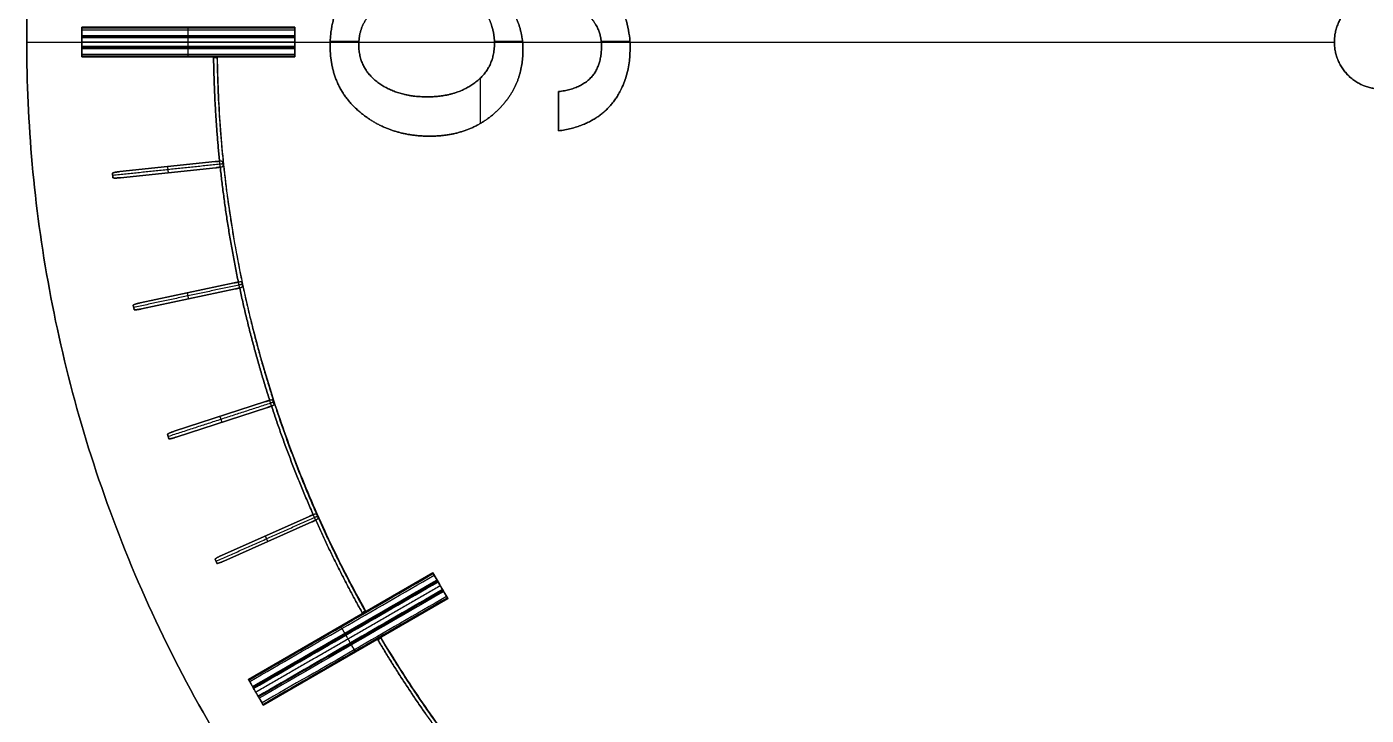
# Model space of a CAD drawing. Header units: millimetres. Extents: x -14 to 14, y 47 to 75.
# Drawn here: x -13.97 to -0.16, y 54.06 to 61.16 of the extents above; entities that cross this region are included whole.
import ezdxf

# ---------------------------------------------------------------- set-up
doc = ezdxf.new("R2010")
doc.units = ezdxf.units.MM
doc.header["$MEASUREMENT"] = 0
doc.layers.add('Default', color=7, linetype='Continuous')

msp = doc.modelspace()

# ---------------------------------------------------------------- linework, layer by layer
at = {"layer": 'Default', "color": 3}
for p, q in [((-13.4, 61.153, 0.302), (-13.4, 61.153, 0.216)), ((-12.302, 61.153, 0.302), (-12.302, 61.153, 0.216)), ((-11.204, 61.153, 0.302), (-11.204, 61.153, 0.216)), ((-11.204, 61, 0.238), (-13.4, 61, 0.238)), ((-13.4, 61, 0.238), (-13.4, 61, 0.216)), ((-11.204, 61, 0.238), (-11.204, 61, 0.216)), ((-13.4, 60.847, 0.302), (-13.4, 60.847, 0.216)), ((-12.302, 60.847, 0.302), (-12.302, 60.847, 0.216)), ((-11.204, 60.847, 0.302), (-11.204, 60.847, 0.216)), ((-9.779, 55.53, 0.302), (-9.779, 55.53, 0.216)), ((-9.703, 55.398, 0.238), (-11.605, 54.3, 0.238)), ((-9.703, 55.398, 0.238), (-9.703, 55.398, 0.216)), ((-9.626, 55.266, 0.302), (-9.626, 55.266, 0.216)), ((-10.73, 54.981, 0.302), (-10.73, 54.981, 0.216)), ((-10.577, 54.717, 0.302), (-10.577, 54.717, 0.216)), ((-11.681, 54.432, 0.302), (-11.681, 54.432, 0.216)), ((-11.605, 54.3, 0.238), (-11.605, 54.3, 0.216)), ((-11.528, 54.168, 0.302), (-11.528, 54.168, 0.216))]:
    msp.add_line(p, q, dxfattribs=at)
at = {"layer": 'Default', "color": 9}
for p, q in [((-10.839, 60.962, 0.216), (-10.839, 60.962, 0.309)), ((-10.544, 60.973, 0.216), (-10.544, 60.973, 0.309)), ((-9.145, 60.986, 0.216), (-9.145, 60.986, 0.309)), ((-8.851, 60.915, 0.216), (-8.851, 60.915, 0.309)), ((-8.041, 60.957, 0.216), (-8.041, 60.957, 0.309)), ((-7.747, 60.932, 0.216), (-7.747, 60.932, 0.309)), ((-10.343, 60.581, 0.216), (-10.343, 60.581, 0.309)), ((-9.341, 60.585, 0.216), (-9.341, 60.585, 0.309)), ((-8.483, 60.49, 0.309), (-8.483, 60.49, 0.216)), ((-9.841, 60.435, 0.216), (-9.841, 60.435, 0.309)), ((-7.932, 60.367, 0.216), (-7.932, 60.367, 0.309)), ((-10.54, 60.285, 0.216), (-10.54, 60.285, 0.309)), ((-9.123, 60.286, 0.216), (-9.123, 60.286, 0.309)), ((-8.483, 60.288, 0.216), (-8.483, 60.288, 0.309)), ((-8.483, 60.085, 0.309), (-8.483, 60.085, 0.216)), ((-9.815, 60.03, 0.216), (-9.815, 60.03, 0.309))]:
    msp.add_line(p, q, dxfattribs=at)
at = {"layer": 'Default', "color": 6}
for p, q in [((-12.024, 59.768, 0.216), (-13.009, 59.665, 0.216)), ((-12.024, 59.768, 0.226), (-13.009, 59.665, 0.226)), ((-13.009, 59.665, 0.221), (-12.024, 59.768, 0.221)), ((-13.009, 59.665, 0.216), (-13.009, 59.665, 0.226)), ((-13.002, 59.602, 0.216), (-12.017, 59.705, 0.216)), ((-13.002, 59.602, 0.226), (-12.017, 59.705, 0.226)), ((-12.017, 59.705, 0.221), (-13.002, 59.602, 0.221)), ((-12.024, 59.768, 0.216), (-12.024, 59.768, 0.226)), ((-12.017, 59.705, 0.216), (-12.017, 59.705, 0.226)), ((-11.942, 59.721, 0.216), (-11.947, 59.768, 0.216)), ((-11.942, 59.721, 0.226), (-11.947, 59.768, 0.226)), ((-13.083, 59.648, 0.216), (-13.079, 59.602, 0.216)), ((-13.083, 59.648, 0.226), (-13.079, 59.602, 0.226)), ((-13.079, 59.602, 0.221), (-13.083, 59.648, 0.221)), ((-13.083, 59.648, 0.216), (-13.083, 59.648, 0.226)), ((-13.079, 59.602, 0.216), (-13.079, 59.602, 0.226)), ((-13.002, 59.602, 0.216), (-13.002, 59.602, 0.226)), ((-11.829, 58.518, 0.216), (-12.798, 58.312, 0.216)), ((-11.829, 58.518, 0.226), (-12.798, 58.312, 0.226)), ((-12.798, 58.312, 0.221), (-11.829, 58.518, 0.221)), ((-12.785, 58.25, 0.216), (-11.816, 58.456, 0.216)), ((-12.785, 58.25, 0.226), (-11.816, 58.456, 0.226)), ((-11.816, 58.456, 0.221), (-12.785, 58.25, 0.221)), ((-11.829, 58.518, 0.216), (-11.829, 58.518, 0.226)), ((-11.816, 58.456, 0.216), (-11.816, 58.456, 0.226)), ((-11.743, 58.504, 0.216), (-11.75, 58.526, 0.216)), ((-11.743, 58.504, 0.226), (-11.75, 58.526, 0.226)), ((-11.743, 58.48, 0.216), (-11.743, 58.504, 0.216)), ((-11.743, 58.48, 0.226), (-11.743, 58.504, 0.226)), ((-12.871, 58.288, 0.216), (-12.861, 58.243, 0.216)), ((-12.871, 58.288, 0.226), (-12.861, 58.243, 0.226)), ((-12.861, 58.243, 0.221), (-12.871, 58.288, 0.221)), ((-12.871, 58.288, 0.216), (-12.871, 58.288, 0.226)), ((-12.798, 58.312, 0.216), (-12.798, 58.312, 0.226)), ((-12.861, 58.243, 0.216), (-12.861, 58.243, 0.226)), ((-12.785, 58.25, 0.216), (-12.785, 58.25, 0.226)), ((-11.415, 57.266, 0.216), (-11.43, 57.311, 0.216)), ((-11.415, 57.266, 0.226), (-11.43, 57.311, 0.226)), ((-11.505, 57.295, 0.216), (-12.447, 56.989, 0.216)), ((-11.505, 57.295, 0.226), (-12.447, 56.989, 0.226)), ((-12.447, 56.989, 0.221), (-11.505, 57.295, 0.221)), ((-12.427, 56.929, 0.216), (-11.485, 57.235, 0.216)), ((-12.427, 56.929, 0.226), (-11.485, 57.235, 0.226)), ((-11.485, 57.235, 0.221), (-12.427, 56.929, 0.221)), ((-11.505, 57.295, 0.216), (-11.505, 57.295, 0.226)), ((-11.485, 57.235, 0.216), (-11.485, 57.235, 0.226)), ((-12.517, 56.958, 0.216), (-12.502, 56.913, 0.216)), ((-12.517, 56.958, 0.226), (-12.502, 56.913, 0.226)), ((-12.502, 56.913, 0.221), (-12.517, 56.958, 0.221)), ((-12.517, 56.958, 0.216), (-12.517, 56.958, 0.226)), ((-12.502, 56.913, 0.216), (-12.502, 56.913, 0.226)), ((-12.447, 56.989, 0.216), (-12.447, 56.989, 0.226)), ((-12.427, 56.929, 0.216), (-12.427, 56.929, 0.226)), ((-11.054, 56.113, 0.216), (-11.959, 55.71, 0.216)), ((-11.054, 56.113, 0.226), (-11.959, 55.71, 0.226)), ((-11.959, 55.71, 0.221), (-11.054, 56.113, 0.221)), ((-11.054, 56.113, 0.216), (-11.054, 56.113, 0.226)), ((-10.967, 56.108, 0.216), (-10.981, 56.137, 0.216)), ((-10.967, 56.108, 0.226), (-10.981, 56.137, 0.226)), ((-10.962, 56.094, 0.216), (-10.967, 56.108, 0.216)), ((-10.962, 56.094, 0.226), (-10.967, 56.108, 0.226)), ((-11.934, 55.652, 0.216), (-11.029, 56.055, 0.216)), ((-11.934, 55.652, 0.226), (-11.029, 56.055, 0.226)), ((-11.029, 56.055, 0.221), (-11.934, 55.652, 0.221)), ((-11.029, 56.055, 0.216), (-11.029, 56.055, 0.226)), ((-12.025, 55.671, 0.216), (-12.007, 55.629, 0.216)), ((-12.025, 55.671, 0.226), (-12.007, 55.629, 0.226)), ((-12.007, 55.629, 0.221), (-12.025, 55.671, 0.221)), ((-12.025, 55.671, 0.216), (-12.025, 55.671, 0.226)), ((-11.959, 55.71, 0.216), (-11.959, 55.71, 0.226)), ((-12.007, 55.629, 0.216), (-12.007, 55.629, 0.226)), ((-11.934, 55.652, 0.216), (-11.934, 55.652, 0.226))]:
    msp.add_line(p, q, dxfattribs=at)
at = {"layer": 'Default', "color": 3}
for points in [[(-13.4, 61.153), (-13.4, 60.847)], [(-11.204, 61.153), (-13.4, 61.153)], [(-13.4, 61.02), (-13.4, 61.153)], [(-13.4, 61.153), (-11.204, 61.153)], [(-13.4, 61.127), (-13.4, 61.069)], [(-11.204, 60.847), (-11.204, 61.153)], [(-11.204, 61.153), (-11.204, 61.02)], [(-11.204, 61.069), (-11.204, 61.127)], [(-13.4, 60.847), (-13.4, 60.98)], [(-13.4, 60.931), (-13.4, 60.873)], [(-11.204, 60.98), (-11.204, 60.847)], [(-11.204, 60.873), (-11.204, 60.931)], [(-13.4, 60.847), (-11.204, 60.847)], [(-11.204, 60.847), (-13.4, 60.847)], [(-9.779, 55.53), (-11.681, 54.432)], [(-11.681, 54.432), (-9.779, 55.53)], [(-9.626, 55.266), (-9.779, 55.53)], [(-9.779, 55.53), (-9.712, 55.415)], [(-9.737, 55.458), (-9.766, 55.508)], [(-9.693, 55.381), (-9.626, 55.266)], [(-11.528, 54.168), (-9.626, 55.266)], [(-9.626, 55.266), (-11.528, 54.168)], [(-9.639, 55.288), (-9.668, 55.338)], [(-11.681, 54.432), (-11.528, 54.168)], [(-11.615, 54.317), (-11.681, 54.432)], [(-11.668, 54.41), (-11.639, 54.36)], [(-11.528, 54.168), (-11.595, 54.283)], [(-11.57, 54.24), (-11.541, 54.19)]]:
    msp.add_lwpolyline(points, dxfattribs=at)
at = {"layer": 'Default', "color": 177}
for points, knots in [([(13.967, 61, -0.008), (13.967, 75, -0.008), (0, 75, -0.008), (-13.967, 75, -0.008), (-13.967, 61, -0.008), (-13.967, 47, -0.008), (0, 47, -0.008), (13.967, 47, -0.008), (13.967, 61, -0.008)], [0, 0, 0, 21.991149, 21.991149, 43.982297, 43.982297, 65.973446, 65.973446, 87.964594, 87.964594, 87.964594]), ([(13.967, 61, 0.218), (13.967, 47, 0.218), (0, 47, 0.218), (-13.967, 47, 0.218), (-13.967, 61, 0.218), (-13.967, 75, 0.218), (0, 75, 0.218), (13.967, 75, 0.218), (13.967, 61, 0.218)], [-87.964594, -87.964594, -87.964594, -65.973446, -65.973446, -43.982297, -43.982297, -21.991149, -21.991149, 0, 0, 0]), ([(13.967, 61, 0.105), (13.967, 75, 0.105), (0, 75, 0.105), (-13.967, 75, 0.105), (-13.967, 61, 0.105), (-13.967, 47, 0.105), (0, 47, 0.105), (13.967, 47, 0.105), (13.967, 61, 0.105)], [0, 0, 0, 21.991149, 21.991149, 43.982297, 43.982297, 65.973446, 65.973446, 87.964594, 87.964594, 87.964594]), ([(0.485, 61, -0.008), (0.485, 61.485, -0.008), (0, 61.485, -0.008), (-0.485, 61.485, -0.008), (-0.485, 61, -0.008), (-0.485, 60.515, -0.008), (0, 60.515, -0.008), (0.485, 60.515, -0.008), (0.485, 61, -0.008)], [0, 0, 0, 0.761014, 0.761014, 1.522028, 1.522028, 2.283042, 2.283042, 3.044056, 3.044056, 3.044056]), ([(0.485, 61, 0.218), (0.485, 60.515, 0.218), (0, 60.515, 0.218), (-0.485, 60.515, 0.218), (-0.485, 61, 0.218), (-0.485, 61.485, 0.218), (0, 61.485, 0.218), (0.485, 61.485, 0.218), (0.485, 61, 0.218)], [-3.044056, -3.044056, -3.044056, -2.283042, -2.283042, -1.522028, -1.522028, -0.761014, -0.761014, 0, 0, 0])]:
    msp.add_rational_spline(points, [1, 0.707106781187, 1, 0.707106781187, 1, 0.707106781187, 1, 0.707106781187, 1], degree=2, knots=knots, dxfattribs=at)
at = {"layer": 'Default', "color": 9}
for points, knots in [([(-9.175, 61.59, 0.216), (-8.851, 61.296, 0.216), (-8.851, 60.915, 0.216), (-8.851, 60.543, 0.216), (-9.123, 60.286, 0.216), (-9.395, 60.03, 0.216), (-9.815, 60.03, 0.216), (-10.241, 60.03, 0.216), (-10.54, 60.285, 0.216), (-10.839, 60.54, 0.216), (-10.839, 60.962, 0.216), (-10.839, 61.445, 0.216), (-10.464, 61.713, 0.216), (-10.09, 61.981, 0.216), (-9.388, 61.981, 0.216), (-7.747, 61.981, 0.216), (-7.747, 60.932, 0.216), (-7.747, 60.598, 0.216), (-7.932, 60.367, 0.216), (-8.118, 60.136, 0.216), (-8.483, 60.085, 0.216)], [0, 0, 0, 1, 1, 2, 2, 3, 3, 4, 4, 5, 5, 6, 6, 7, 7, 8, 8, 9, 9, 10, 10, 10]), ([(-9.175, 61.59, 0.309), (-8.851, 61.296, 0.309), (-8.851, 60.915, 0.309), (-8.851, 60.543, 0.309), (-9.123, 60.286, 0.309), (-9.395, 60.03, 0.309), (-9.815, 60.03, 0.309), (-10.241, 60.03, 0.309), (-10.54, 60.285, 0.309), (-10.839, 60.54, 0.309), (-10.839, 60.962, 0.309), (-10.839, 61.445, 0.309), (-10.464, 61.713, 0.309), (-10.09, 61.981, 0.309), (-9.388, 61.981, 0.309), (-7.747, 61.981, 0.309), (-7.747, 60.932, 0.309), (-7.747, 60.598, 0.309), (-7.932, 60.367, 0.309), (-8.118, 60.136, 0.309), (-8.483, 60.085, 0.309)], [0, 0, 0, 1, 1, 2, 2, 3, 3, 4, 4, 5, 5, 6, 6, 7, 7, 8, 8, 9, 9, 10, 10, 10]), ([(-8.483, 60.085, 0.262), (-8.118, 60.136, 0.262), (-7.932, 60.367, 0.262), (-7.747, 60.598, 0.262), (-7.747, 60.932, 0.262), (-7.747, 61.981, 0.262), (-9.388, 61.981, 0.262), (-10.09, 61.981, 0.262), (-10.464, 61.713, 0.262), (-10.839, 61.445, 0.262), (-10.839, 60.962, 0.262), (-10.839, 60.54, 0.262), (-10.54, 60.285, 0.262), (-10.241, 60.03, 0.262), (-9.815, 60.03, 0.262), (-9.395, 60.03, 0.262), (-9.123, 60.286, 0.262), (-8.851, 60.543, 0.262), (-8.851, 60.915, 0.262), (-8.851, 61.296, 0.262), (-9.175, 61.59, 0.262)], [-10, -10, -10, -9, -9, -8, -8, -7, -7, -6, -6, -5, -5, -4, -4, -3, -3, -2, -2, -1, -1, 0, 0, 0]), ([(-9.47, 61.594, 0.216), (-9.989, 61.586, 0.216), (-10.267, 61.419, 0.216), (-10.544, 61.253, 0.216), (-10.544, 60.973, 0.216), (-10.544, 60.728, 0.216), (-10.343, 60.581, 0.216), (-10.141, 60.435, 0.216), (-9.841, 60.435, 0.216), (-9.536, 60.435, 0.216), (-9.341, 60.585, 0.216), (-9.145, 60.734, 0.216), (-9.145, 60.986, 0.216), (-9.145, 61.297, 0.216), (-9.47, 61.594, 0.216)], [0, 0, 0, 1, 1, 2, 2, 3, 3, 4, 4, 5, 5, 6, 6, 7, 7, 7]), ([(-9.47, 61.594, 0.309), (-9.989, 61.586, 0.309), (-10.267, 61.419, 0.309), (-10.544, 61.253, 0.309), (-10.544, 60.973, 0.309), (-10.544, 60.728, 0.309), (-10.343, 60.581, 0.309), (-10.141, 60.435, 0.309), (-9.841, 60.435, 0.309), (-9.536, 60.435, 0.309), (-9.341, 60.585, 0.309), (-9.145, 60.734, 0.309), (-9.145, 60.986, 0.309), (-9.145, 61.297, 0.309), (-9.47, 61.594, 0.309)], [0, 0, 0, 1, 1, 2, 2, 3, 3, 4, 4, 5, 5, 6, 6, 7, 7, 7]), ([(-9.47, 61.594, 0.262), (-9.145, 61.297, 0.262), (-9.145, 60.986, 0.262), (-9.145, 60.734, 0.262), (-9.341, 60.585, 0.262), (-9.536, 60.435, 0.262), (-9.841, 60.435, 0.262), (-10.141, 60.435, 0.262), (-10.343, 60.581, 0.262), (-10.544, 60.728, 0.262), (-10.544, 60.973, 0.262), (-10.544, 61.253, 0.262), (-10.267, 61.419, 0.262), (-9.989, 61.586, 0.262), (-9.47, 61.594, 0.262)], [-7, -7, -7, -6, -6, -5, -5, -4, -4, -3, -3, -2, -2, -1, -1, 0, 0, 0]), ([(-8.483, 60.49, 0.216), (-8.041, 60.54, 0.216), (-8.041, 60.957, 0.216), (-8.041, 61.227, 0.216), (-8.334, 61.394, 0.216), (-8.627, 61.56, 0.216), (-9.175, 61.59, 0.216)], [11, 11, 11, 12, 12, 13, 13, 14, 14, 14]), ([(-8.483, 60.49, 0.309), (-8.041, 60.54, 0.309), (-8.041, 60.957, 0.309), (-8.041, 61.227, 0.309), (-8.334, 61.394, 0.309), (-8.627, 61.56, 0.309), (-9.175, 61.59, 0.309)], [11, 11, 11, 12, 12, 13, 13, 14, 14, 14]), ([(-9.175, 61.59, 0.262), (-8.627, 61.56, 0.262), (-8.334, 61.394, 0.262), (-8.041, 61.227, 0.262), (-8.041, 60.957, 0.262), (-8.041, 60.54, 0.262), (-8.483, 60.49, 0.262)], [-14, -14, -14, -13, -13, -12, -12, -11, -11, -11])]:
    msp.add_open_spline(points, degree=2, knots=knots, dxfattribs=at)
at = {"layer": 'Default', "color": 3}
for points, weights in [([(-13.4, 61.127, 0.322), (-13.4, 61.153, 0.322), (-13.4, 61.153, 0.302)], [1, 0.707106781187, 1]), ([(-13.4, 61.047, 0.311), (-13.4, 61.054, 0.322), (-13.4, 61.069, 0.322)], [1, 0.850650808352, 1]), ([(-13.4, 61.069, 0.322), (-13.4, 61.054, 0.322), (-13.4, 61.047, 0.311)], [1, 0.850650808352, 1]), ([(-11.204, 61.153, 0.302), (-11.204, 61.153, 0.322), (-11.204, 61.127, 0.322)], [1, 0.707106781187, 1]), ([(-11.204, 61.069, 0.322), (-11.204, 61.054, 0.322), (-11.204, 61.047, 0.311)], [1, 0.850650808352, 1]), ([(-11.204, 61.069, 0.322), (-11.204, 61.054, 0.322), (-11.204, 61.047, 0.311)], [1, 0.850650808352, 1]), ([(-13.4, 60.931, 0.322), (-13.4, 60.946, 0.322), (-13.4, 60.953, 0.311)], [1, 0.850650808352, 1]), ([(-11.204, 60.953, 0.311), (-11.204, 60.946, 0.322), (-11.204, 60.931, 0.322)], [1, 0.850650808352, 1]), ([(-13.4, 60.847, 0.302), (-13.4, 60.847, 0.322), (-13.4, 60.873, 0.322)], [1, 0.707106781187, 1]), ([(-11.204, 60.873, 0.322), (-11.204, 60.847, 0.322), (-11.204, 60.847, 0.302)], [1, 0.707106781187, 1]), ([(-9.779, 55.53, 0.302), (-9.779, 55.53, 0.322), (-9.766, 55.508, 0.322)], [1, 0.707106781187, 1]), ([(-9.737, 55.458, 0.322), (-9.729, 55.445, 0.322), (-9.726, 55.439, 0.311)], [1, 0.850650808352, 1]), ([(-9.737, 55.458, 0.322), (-9.729, 55.445, 0.322), (-9.726, 55.439, 0.311)], [1, 0.850650808352, 1]), ([(-9.679, 55.358, 0.311), (-9.676, 55.352, 0.322), (-9.668, 55.338, 0.322)], [1, 0.850650808352, 1]), ([(-9.639, 55.288, 0.322), (-9.626, 55.266, 0.322), (-9.626, 55.266, 0.302)], [1, 0.707106781187, 1]), ([(-11.668, 54.41, 0.322), (-11.681, 54.432, 0.322), (-11.681, 54.432, 0.302)], [1, 0.707106781187, 1]), ([(-11.628, 54.34, 0.311), (-11.631, 54.346, 0.322), (-11.639, 54.36, 0.322)], [1, 0.850650808352, 1]), ([(-11.639, 54.36, 0.322), (-11.631, 54.346, 0.322), (-11.628, 54.34, 0.311)], [1, 0.850650808352, 1]), ([(-11.57, 54.24, 0.322), (-11.578, 54.254, 0.322), (-11.581, 54.26, 0.311)], [1, 0.850650808352, 1]), ([(-11.528, 54.168, 0.302), (-11.528, 54.168, 0.322), (-11.541, 54.19, 0.322)], [1, 0.707106781187, 1])]:
    msp.add_rational_spline(points, weights, degree=2, dxfattribs=at)
for points, degree in [([(-13.4, 61.153, 0.302), (-12.668, 61.153, 0.302), (-11.936, 61.153, 0.302), (-11.204, 61.153, 0.302)], 3), ([(-13.4, 61.145, 0.316), (-12.668, 61.145, 0.316), (-11.936, 61.145, 0.316), (-11.204, 61.145, 0.316)], 3), ([(-13.4, 61.127, 0.322), (-12.668, 61.127, 0.322), (-11.936, 61.127, 0.322), (-11.204, 61.127, 0.322)], 3), ([(-13.4, 61.069, 0.322), (-12.668, 61.069, 0.322), (-11.936, 61.069, 0.322), (-11.204, 61.069, 0.322)], 3), ([(-13.4, 61.056, 0.319), (-12.668, 61.056, 0.319), (-11.936, 61.056, 0.319), (-11.204, 61.056, 0.319)], 3), ([(-13.4, 61, 0.238), (-13.4, 61.016, 0.262), (-13.4, 61.031, 0.287), (-13.4, 61.047, 0.311)], 3), ([(-13.4, 61.047, 0.311), (-12.668, 61.047, 0.311), (-11.936, 61.047, 0.311), (-11.204, 61.047, 0.311)], 3), ([(-12.302, 60.847, 0.216), (-12.302, 61, 0.216), (-12.302, 61.153, 0.216)], 2), ([(-12.302, 61.069, 0.322), (-12.302, 61.098, 0.322), (-12.302, 61.127, 0.322)], 2), ([(-11.204, 61.047, 0.311), (-11.204, 61.031, 0.287), (-11.204, 61.016, 0.262), (-11.204, 61, 0.238)], 3), ([(-13.4, 60.953, 0.311), (-13.4, 60.969, 0.287), (-13.4, 60.984, 0.262), (-13.4, 61, 0.238)], 3), ([(-11.204, 61, 0.216), (-12.302, 61, 0.216), (-13.4, 61, 0.216)], 2), ([(-11.204, 60.953, 0.311), (-11.936, 60.953, 0.311), (-12.668, 60.953, 0.311), (-13.4, 60.953, 0.311)], 3), ([(-11.204, 60.944, 0.319), (-11.936, 60.944, 0.319), (-12.668, 60.944, 0.319), (-13.4, 60.944, 0.319)], 3), ([(-11.204, 60.931, 0.322), (-11.936, 60.931, 0.322), (-12.668, 60.931, 0.322), (-13.4, 60.931, 0.322)], 3), ([(-12.302, 60.873, 0.322), (-12.302, 60.902, 0.322), (-12.302, 60.931, 0.322)], 2), ([(-11.204, 61, 0.238), (-11.204, 60.984, 0.262), (-11.204, 60.969, 0.287), (-11.204, 60.953, 0.311)], 3), ([(-11.204, 60.873, 0.322), (-11.936, 60.873, 0.322), (-12.668, 60.873, 0.322), (-13.4, 60.873, 0.322)], 3), ([(-11.204, 60.855, 0.316), (-11.936, 60.855, 0.316), (-12.668, 60.855, 0.316), (-13.4, 60.855, 0.316)], 3), ([(-11.204, 60.847, 0.302), (-11.936, 60.847, 0.302), (-12.668, 60.847, 0.302), (-13.4, 60.847, 0.302)], 3), ([(-11.681, 54.432, 0.302), (-11.047, 54.798, 0.302), (-10.413, 55.164, 0.302), (-9.779, 55.53, 0.302)], 3), ([(-11.677, 54.426, 0.316), (-11.043, 54.792, 0.316), (-10.409, 55.158, 0.316), (-9.775, 55.524, 0.316)], 3), ([(-11.668, 54.41, 0.322), (-11.034, 54.776, 0.322), (-10.4, 55.142, 0.322), (-9.766, 55.508, 0.322)], 3), ([(-11.639, 54.36, 0.322), (-11.005, 54.726, 0.322), (-10.371, 55.092, 0.322), (-9.737, 55.458, 0.322)], 3), ([(-11.633, 54.348, 0.319), (-10.999, 54.715, 0.319), (-10.364, 55.081, 0.319), (-9.73, 55.447, 0.319)], 3), ([(-11.628, 54.34, 0.311), (-10.994, 54.706, 0.311), (-10.36, 55.072, 0.311), (-9.726, 55.439, 0.311)], 3), ([(-9.703, 55.398, 0.216), (-10.654, 54.849, 0.216), (-11.605, 54.3, 0.216)], 2), ([(-9.726, 55.439, 0.311), (-9.718, 55.425, 0.287), (-9.71, 55.412, 0.262), (-9.703, 55.398, 0.238)], 3), ([(-9.703, 55.398, 0.238), (-9.695, 55.385, 0.262), (-9.687, 55.371, 0.287), (-9.679, 55.358, 0.311)], 3), ([(-9.679, 55.358, 0.311), (-10.313, 54.992, 0.311), (-10.947, 54.626, 0.311), (-11.581, 54.26, 0.311)], 3), ([(-9.675, 55.35, 0.319), (-10.309, 54.984, 0.319), (-10.943, 54.618, 0.319), (-11.577, 54.252, 0.319)], 3), ([(-9.668, 55.338, 0.322), (-10.302, 54.972, 0.322), (-10.936, 54.606, 0.322), (-11.57, 54.24, 0.322)], 3), ([(-9.639, 55.288, 0.322), (-10.273, 54.922, 0.322), (-10.907, 54.556, 0.322), (-11.541, 54.19, 0.322)], 3), ([(-9.63, 55.272, 0.316), (-10.264, 54.906, 0.316), (-10.898, 54.54, 0.316), (-11.532, 54.174, 0.316)], 3), ([(-9.626, 55.266, 0.302), (-10.26, 54.9, 0.302), (-10.894, 54.534, 0.302), (-11.528, 54.168, 0.302)], 3), ([(-10.577, 54.717, 0.216), (-10.654, 54.849, 0.216), (-10.73, 54.981, 0.216)], 2), ([(-10.688, 54.909, 0.322), (-10.703, 54.934, 0.322), (-10.717, 54.959, 0.322)], 2), ([(-10.59, 54.739, 0.322), (-10.604, 54.764, 0.322), (-10.619, 54.789, 0.322)], 2), ([(-11.605, 54.3, 0.238), (-11.612, 54.314, 0.262), (-11.62, 54.327, 0.287), (-11.628, 54.34, 0.311)], 3), ([(-11.581, 54.26, 0.311), (-11.589, 54.273, 0.287), (-11.597, 54.287, 0.262), (-11.605, 54.3, 0.238)], 3)]:
    msp.add_open_spline(points, degree=degree, dxfattribs=at)
at = {"layer": 'Default', "color": 177}
for points in [[(-13.967, 61, -0.008), (-13.967, 61, 0.105), (-13.967, 61, 0.218)], [(-13.967, 61, -0.008), (-7.226, 61, -0.008), (-0.485, 61, -0.008)], [(-13.967, 61, 0.218), (-7.226, 61, 0.218), (-0.485, 61, 0.218)], [(-0.485, 61, 0.218), (-0.485, 61, 0.105), (-0.485, 61, -0.008)]]:
    msp.add_open_spline(points, degree=2, dxfattribs=at)
at = {"layer": 'Default', "color": 9}
for points in [[(-10.543, 61.005, 0.216), (-10.691, 61.005, 0.216), (-10.838, 61.005, 0.216)], [(-10.543, 61.005, 0.309), (-10.691, 61.005, 0.309), (-10.838, 61.005, 0.309)], [(-8.856, 61.005, 0.216), (-9.001, 61.005, 0.216), (-9.146, 61.005, 0.216)], [(-8.856, 61.005, 0.309), (-9.001, 61.005, 0.309), (-9.146, 61.005, 0.309)], [(-7.749, 61.005, 0.216), (-7.896, 61.005, 0.216), (-8.044, 61.005, 0.216)], [(-7.749, 61.005, 0.309), (-7.896, 61.005, 0.309), (-8.044, 61.005, 0.309)], [(-9.293, 60.626, 0.216), (-9.293, 60.393, 0.216), (-9.293, 60.16, 0.216)], [(-9.293, 60.626, 0.309), (-9.293, 60.393, 0.309), (-9.293, 60.16, 0.309)], [(-8.483, 60.085, 0.216), (-8.483, 60.288, 0.216), (-8.483, 60.49, 0.216)], [(-8.483, 60.085, 0.309), (-8.483, 60.288, 0.309), (-8.483, 60.49, 0.309)], [(-8.483, 60.49, 0.262), (-8.483, 60.288, 0.262), (-8.483, 60.085, 0.262)]]:
    msp.add_open_spline(points, degree=2, dxfattribs=at)
at = {"layer": 'Default', "color": 6}
for points, weights in [([(-11.979, 59.771, 0.226), (-12.033, 60.304, 0.226), (-12.041, 60.839, 0.226)], [0.935240202196, 0.948277233785, 0.963394946323]), ([(-11.979, 59.771, 0.216), (-12.033, 60.304, 0.216), (-12.041, 60.839, 0.216)], [0.935240202196, 0.948277233785, 0.963394946323]), ([(-12.041, 60.839, 0.221), (-12.033, 60.304, 0.221), (-11.979, 59.771, 0.221)], [0.963394946323, 0.948277233785, 0.935240202196]), ([(-12.006, 60.839, 0.226), (-11.989, 59.658, 0.226), (-11.743, 58.504, 0.226)], [0.963394192375, 0.930567387646, 0.90755113684]), ([(-12.006, 60.839, 0.216), (-11.989, 59.658, 0.216), (-11.743, 58.504, 0.216)], [0.963394192377, 0.930567387916, 0.907551137217]), ([(-10.473, 55.14, 0.221), (-11.959, 57.796, 0.221), (-12, 60.839, 0.221)], [0.861476314134, 0.883051640478, 0.963379863335]), ([(-13.009, 59.665, 0.216), (-13.084, 59.657, 0.216), (-13.083, 59.648, 0.216)], [1, 0.707106781187, 1]), ([(-13.009, 59.665, 0.226), (-13.084, 59.657, 0.226), (-13.083, 59.648, 0.226)], [1, 0.707106781187, 1]), ([(-13.083, 59.648, 0.221), (-13.084, 59.657, 0.221), (-13.009, 59.665, 0.221)], [1, 0.707106781187, 1]), ([(-11.979, 59.771, 0.216), (-11.999, 59.771, 0.216), (-12.024, 59.768, 0.216)], [0.858741441198, 0.8811173602, 1]), ([(-11.979, 59.771, 0.226), (-11.999, 59.771, 0.226), (-12.024, 59.768, 0.226)], [0.858741441198, 0.8811173602, 1]), ([(-12.024, 59.768, 0.221), (-11.999, 59.771, 0.221), (-11.979, 59.771, 0.221)], [1, 0.8811173602, 0.858741441198]), ([(-12.017, 59.705, 0.216), (-11.992, 59.708, 0.216), (-11.972, 59.711, 0.216)], [1, 0.8811173602, 0.858741441198]), ([(-12.017, 59.705, 0.226), (-11.992, 59.708, 0.226), (-11.972, 59.711, 0.226)], [1, 0.881117360199, 0.858741441198]), ([(-11.972, 59.711, 0.221), (-11.992, 59.708, 0.221), (-12.017, 59.705, 0.221)], [0.858741441198, 0.8811173602, 1]), ([(-11.947, 59.768, 0.216), (-11.947, 59.772, 0.216), (-11.979, 59.771, 0.216)], [1, 0.825989420987, 0.858741441198]), ([(-11.947, 59.768, 0.226), (-11.947, 59.772, 0.226), (-11.979, 59.771, 0.226)], [1, 0.825989420986, 0.858741441198]), ([(-11.972, 59.711, 0.216), (-11.942, 59.717, 0.216), (-11.942, 59.721, 0.216)], [0.858741441198, 0.825989420987, 1]), ([(-11.972, 59.711, 0.226), (-11.942, 59.717, 0.226), (-11.942, 59.721, 0.226)], [0.858741441198, 0.825989420987, 1]), ([(-11.785, 58.526, 0.226), (-11.908, 59.114, 0.226), (-11.972, 59.711, 0.226)], [0.908123857218, 0.91972819824, 0.93380018777]), ([(-11.785, 58.526, 0.216), (-11.908, 59.114, 0.216), (-11.972, 59.711, 0.216)], [0.908123857218, 0.91972819824, 0.93380018777]), ([(-11.972, 59.711, 0.221), (-11.908, 59.114, 0.221), (-11.785, 58.526, 0.221)], [0.93380018777, 0.919728335893, 0.908124084248]), ([(-13.079, 59.602, 0.216), (-13.078, 59.594, 0.216), (-13.002, 59.602, 0.216)], [1, 0.707106781187, 1]), ([(-13.079, 59.602, 0.226), (-13.078, 59.594, 0.226), (-13.002, 59.602, 0.226)], [1, 0.707106781187, 1]), ([(-13.002, 59.602, 0.221), (-13.078, 59.594, 0.221), (-13.079, 59.602, 0.221)], [1, 0.707106781187, 1]), ([(-11.785, 58.526, 0.216), (-11.805, 58.523, 0.216), (-11.829, 58.518, 0.216)], [0.858741441198, 0.8811173602, 1]), ([(-11.785, 58.526, 0.226), (-11.805, 58.523, 0.226), (-11.829, 58.518, 0.226)], [0.858741441198, 0.8811173602, 1]), ([(-11.829, 58.518, 0.221), (-11.805, 58.523, 0.221), (-11.785, 58.526, 0.221)], [1, 0.881273008239, 0.858800198324]), ([(-11.816, 58.456, 0.216), (-11.791, 58.461, 0.216), (-11.772, 58.467, 0.216)], [1, 0.8811173602, 0.858741441198]), ([(-11.816, 58.456, 0.226), (-11.791, 58.461, 0.226), (-11.772, 58.467, 0.226)], [1, 0.881117360382, 0.858741441267]), ([(-11.772, 58.467, 0.221), (-11.791, 58.461, 0.221), (-11.816, 58.456, 0.221)], [0.858823166568, 0.881333614203, 1]), ([(-11.75, 58.526, 0.216), (-11.751, 58.531, 0.216), (-11.785, 58.526, 0.216)], [1, 0.825989420987, 0.858741441198]), ([(-11.75, 58.526, 0.226), (-11.751, 58.531, 0.226), (-11.785, 58.526, 0.226)], [1, 0.825989420987, 0.858741441198]), ([(-11.772, 58.467, 0.226), (-11.778, 58.496, 0.226), (-11.785, 58.526, 0.226)], [0.906981795845, 0.907549807193, 0.908123857218]), ([(-11.772, 58.467, 0.216), (-11.742, 58.476, 0.216), (-11.743, 58.48, 0.216)], [0.858741441198, 0.825989420987, 1]), ([(-11.772, 58.467, 0.226), (-11.742, 58.476, 0.226), (-11.743, 58.48, 0.226)], [0.858741441267, 0.825989420804, 1]), ([(-11.462, 57.308, 0.226), (-11.646, 57.88, 0.226), (-11.772, 58.467, 0.226)], [0.886955668174, 0.895798276945, 0.906981795845]), ([(-11.462, 57.308, 0.216), (-11.646, 57.88, 0.216), (-11.772, 58.467, 0.216)], [0.886955668174, 0.895798276946, 0.906981795845]), ([(-11.772, 58.467, 0.221), (-11.646, 57.88, 0.221), (-11.462, 57.308, 0.221)], [0.906981512139, 0.895798164785, 0.886955668174]), ([(-11.743, 58.504, 0.226), (-11.481, 57.265, 0.226), (-10.967, 56.108, 0.226)], [0.90755113684, 0.884096128372, 0.87082927516]), ([(-11.743, 58.504, 0.216), (-11.481, 57.265, 0.216), (-10.967, 56.108, 0.216)], [0.907551137217, 0.884096128739, 0.870829275454]), ([(-12.798, 58.312, 0.216), (-12.872, 58.296, 0.216), (-12.871, 58.288, 0.216)], [1, 0.707106781187, 1]), ([(-12.798, 58.312, 0.226), (-12.872, 58.296, 0.226), (-12.871, 58.288, 0.226)], [1, 0.707106781187, 1]), ([(-12.871, 58.288, 0.221), (-12.872, 58.296, 0.221), (-12.798, 58.312, 0.221)], [1, 0.707106781187, 1]), ([(-12.861, 58.243, 0.216), (-12.859, 58.234, 0.216), (-12.785, 58.25, 0.216)], [1, 0.707106781187, 1]), ([(-12.861, 58.243, 0.226), (-12.859, 58.234, 0.226), (-12.785, 58.25, 0.226)], [1, 0.707106781187, 1]), ([(-12.785, 58.25, 0.221), (-12.859, 58.234, 0.221), (-12.861, 58.243, 0.221)], [1, 0.707106781187, 1]), ([(-11.43, 57.311, 0.216), (-11.431, 57.315, 0.216), (-11.462, 57.308, 0.216)], [1, 0.825989420987, 0.858741441198]), ([(-11.43, 57.311, 0.226), (-11.431, 57.315, 0.226), (-11.462, 57.308, 0.226)], [1, 0.825989420915, 0.858741441225]), ([(-11.462, 57.308, 0.216), (-11.481, 57.303, 0.216), (-11.505, 57.295, 0.216)], [0.858741441198, 0.8811173602, 1]), ([(-11.462, 57.308, 0.226), (-11.481, 57.303, 0.226), (-11.505, 57.295, 0.226)], [0.858741441225, 0.881117360272, 1]), ([(-11.505, 57.295, 0.221), (-11.481, 57.303, 0.221), (-11.462, 57.308, 0.221)], [1, 0.881117360209, 0.858741441201]), ([(-11.485, 57.235, 0.216), (-11.461, 57.243, 0.216), (-11.443, 57.25, 0.216)], [1, 0.8811173602, 0.858741441198]), ([(-11.485, 57.235, 0.226), (-11.461, 57.243, 0.226), (-11.443, 57.25, 0.226)], [1, 0.881117360272, 0.858741441225]), ([(-11.443, 57.25, 0.221), (-11.461, 57.243, 0.221), (-11.485, 57.235, 0.221)], [0.858741441201, 0.881117360209, 1]), ([(-11.443, 57.25, 0.216), (-11.452, 57.279, 0.216), (-11.462, 57.308, 0.216)], [0.886084014252, 0.886516960202, 0.886955668174]), ([(-11.443, 57.25, 0.226), (-11.452, 57.279, 0.226), (-11.462, 57.308, 0.226)], [0.886084014252, 0.886516960202, 0.886955668174]), ([(-11.443, 57.25, 0.216), (-11.414, 57.262, 0.216), (-11.415, 57.266, 0.216)], [0.858741441198, 0.825989420987, 1]), ([(-11.443, 57.25, 0.226), (-11.414, 57.262, 0.226), (-11.415, 57.266, 0.226)], [0.858741441225, 0.825989420914, 1]), ([(-11.013, 56.13, 0.226), (-11.256, 56.679, 0.226), (-11.443, 57.25, 0.226)], [0.871233326173, 0.877535453279, 0.886084014252]), ([(-11.013, 56.13, 0.216), (-11.256, 56.679, 0.216), (-11.443, 57.25, 0.216)], [0.871233326173, 0.877535453279, 0.886084014252]), ([(-11.443, 57.25, 0.221), (-11.256, 56.679, 0.221), (-11.013, 56.13, 0.221)], [0.886084014252, 0.877535111116, 0.871232821682]), ([(-12.447, 56.989, 0.216), (-12.519, 56.966, 0.216), (-12.517, 56.958, 0.216)], [1, 0.707106781187, 1]), ([(-12.447, 56.989, 0.226), (-12.519, 56.966, 0.226), (-12.517, 56.958, 0.226)], [1, 0.707106781187, 1]), ([(-12.517, 56.958, 0.221), (-12.519, 56.966, 0.221), (-12.447, 56.989, 0.221)], [1, 0.707106781187, 1]), ([(-12.502, 56.913, 0.216), (-12.5, 56.905, 0.216), (-12.427, 56.929, 0.216)], [1, 0.707106781187, 1]), ([(-12.502, 56.913, 0.226), (-12.5, 56.905, 0.226), (-12.427, 56.929, 0.226)], [1, 0.707106781187, 1]), ([(-12.427, 56.929, 0.221), (-12.5, 56.905, 0.221), (-12.502, 56.913, 0.221)], [1, 0.707106781187, 1]), ([(-11.013, 56.13, 0.216), (-11.032, 56.123, 0.216), (-11.054, 56.113, 0.216)], [0.858741441198, 0.8811173602, 1]), ([(-11.013, 56.13, 0.226), (-11.032, 56.123, 0.226), (-11.054, 56.113, 0.226)], [0.858741441218, 0.881117360253, 1]), ([(-11.054, 56.113, 0.221), (-11.032, 56.123, 0.221), (-11.013, 56.13, 0.221)], [1, 0.88100925122, 0.858700824773]), ([(-11.029, 56.055, 0.216), (-11.006, 56.065, 0.216), (-10.988, 56.075, 0.216)], [1, 0.8811173602, 0.858741441198]), ([(-11.029, 56.055, 0.226), (-11.006, 56.065, 0.226), (-10.988, 56.075, 0.226)], [1, 0.881117360252, 0.858741441218]), ([(-10.988, 56.075, 0.221), (-11.006, 56.065, 0.221), (-11.029, 56.055, 0.221)], [0.858986386172, 0.88176054893, 1]), ([(-10.981, 56.137, 0.216), (-10.983, 56.14, 0.216), (-11.013, 56.13, 0.216)], [1, 0.825989420987, 0.858741441198]), ([(-10.981, 56.137, 0.226), (-10.983, 56.14, 0.226), (-11.013, 56.13, 0.226)], [1, 0.825989420933, 0.858741441218]), ([(-10.988, 56.075, 0.216), (-11.001, 56.102, 0.216), (-11.013, 56.13, 0.216)], [0.870611769727, 0.870919767423, 0.871233326173]), ([(-10.988, 56.075, 0.226), (-11.001, 56.102, 0.226), (-11.013, 56.13, 0.226)], [0.870611769727, 0.870919767423, 0.871233326173]), ([(-10.988, 56.075, 0.216), (-10.961, 56.09, 0.216), (-10.962, 56.094, 0.216)], [0.858741441198, 0.825989420987, 1]), ([(-10.988, 56.075, 0.226), (-10.961, 56.09, 0.226), (-10.962, 56.094, 0.226)], [0.858741441218, 0.825989420934, 1]), ([(-10.508, 55.119, 0.226), (-10.769, 55.586, 0.226), (-10.988, 56.075, 0.226)], [0.861472719453, 0.865176252297, 0.870611769727]), ([(-10.508, 55.119, 0.216), (-10.769, 55.586, 0.216), (-10.988, 56.075, 0.216)], [0.861472719453, 0.865176252297, 0.870611769727]), ([(-10.988, 56.075, 0.221), (-10.769, 55.586, 0.221), (-10.508, 55.119, 0.221)], [0.870611197847, 0.865176057468, 0.861472719453]), ([(-10.967, 56.108, 0.226), (-10.745, 55.611, 0.226), (-10.479, 55.136, 0.226)], [0.87082927516, 0.865248889937, 0.861471057812]), ([(-10.967, 56.108, 0.216), (-10.745, 55.611, 0.216), (-10.479, 55.136, 0.216)], [0.870829275454, 0.865248890038, 0.861471057813]), ([(-11.959, 55.71, 0.216), (-12.029, 55.679, 0.216), (-12.025, 55.671, 0.216)], [1, 0.707106781187, 1]), ([(-11.959, 55.71, 0.226), (-12.029, 55.679, 0.226), (-12.025, 55.671, 0.226)], [1, 0.707106781187, 1]), ([(-12.025, 55.671, 0.221), (-12.029, 55.679, 0.221), (-11.959, 55.71, 0.221)], [1, 0.707106781187, 1]), ([(-12.007, 55.629, 0.216), (-12.003, 55.621, 0.216), (-11.934, 55.652, 0.216)], [1, 0.707106781187, 1]), ([(-12.007, 55.629, 0.226), (-12.003, 55.621, 0.226), (-11.934, 55.652, 0.226)], [1, 0.707106781187, 1]), ([(-11.934, 55.652, 0.221), (-12.003, 55.621, 0.221), (-12.007, 55.629, 0.221)], [1, 0.707106781187, 1]), ([(-9.76, 53.947, 0.226), (-10.073, 54.38, 0.226), (-10.347, 54.84, 0.226)], [0.854801449116, 0.856256535563, 0.859408078171]), ([(-9.76, 53.947, 0.216), (-10.073, 54.38, 0.216), (-10.347, 54.84, 0.216)], [0.854801449116, 0.856256535563, 0.859408078171]), ([(-10.347, 54.84, 0.221), (-10.073, 54.38, 0.221), (-9.76, 53.946, 0.221)], [0.859408078171, 0.856256449388, 0.854801369542]), ([(-10.318, 54.857, 0.226), (-10.038, 54.386, 0.226), (-9.717, 53.943, 0.226)], [0.859400784972, 0.856169520574, 0.854723849713]), ([(-10.318, 54.857, 0.216), (-10.038, 54.386, 0.216), (-9.717, 53.943, 0.216)], [0.859400784972, 0.856169520548, 0.854723849689]), ([(-6.14, 50.688, 0.221), (-8.755, 52.245, 0.221), (-10.312, 54.86, 0.221)], [0.877439696216, 0.841730817091, 0.85940499638])]:
    msp.add_rational_spline(points, weights, degree=2, dxfattribs=at)
for points, degree in [([(-12.041, 60.839, 0.226), (-12.029, 60.839, 0.226), (-12.018, 60.839, 0.226), (-12.006, 60.839, 0.226)], 3), ([(-12.041, 60.839, 0.216), (-12.029, 60.839, 0.216), (-12.018, 60.839, 0.216), (-12.006, 60.839, 0.216)], 3), ([(-12.041, 60.839, 0.216), (-12.041, 60.839, 0.219), (-12.041, 60.839, 0.222), (-12.041, 60.839, 0.226)], 3), ([(-12.006, 60.839, 0.226), (-12, 60.839, 0.222), (-12, 60.839, 0.219), (-12.006, 60.839, 0.216)], 3), ([(-11.976, 59.741, 0.216), (-12.528, 59.683, 0.216), (-13.081, 59.625, 0.216)], 2), ([(-11.976, 59.741, 0.226), (-12.528, 59.683, 0.226), (-13.081, 59.625, 0.226)], 2), ([(-12.516, 59.716, 0.216), (-12.513, 59.685, 0.216), (-12.509, 59.653, 0.216)], 2), ([(-12.516, 59.716, 0.226), (-12.513, 59.685, 0.226), (-12.509, 59.653, 0.226)], 2), ([(-11.972, 59.711, 0.216), (-11.975, 59.731, 0.216), (-11.977, 59.751, 0.216), (-11.979, 59.771, 0.216)], 3), ([(-11.979, 59.771, 0.226), (-11.979, 59.771, 0.222), (-11.979, 59.771, 0.219), (-11.979, 59.771, 0.216)], 3), ([(-11.972, 59.711, 0.226), (-11.975, 59.731, 0.226), (-11.977, 59.751, 0.226), (-11.979, 59.771, 0.226)], 3), ([(-11.944, 59.745, 0.216), (-11.96, 59.743, 0.216), (-11.976, 59.741, 0.216)], 2), ([(-11.944, 59.745, 0.226), (-11.96, 59.743, 0.226), (-11.976, 59.741, 0.226)], 2), ([(-11.972, 59.711, 0.216), (-11.972, 59.711, 0.219), (-11.972, 59.711, 0.222), (-11.972, 59.711, 0.226)], 3), ([(-11.778, 58.496, 0.226), (-12.322, 58.381, 0.226), (-12.866, 58.265, 0.226)], 2), ([(-11.778, 58.496, 0.216), (-12.322, 58.381, 0.216), (-12.866, 58.265, 0.216)], 2), ([(-11.772, 58.467, 0.216), (-11.776, 58.487, 0.216), (-11.781, 58.506, 0.216), (-11.785, 58.526, 0.216)], 3), ([(-11.785, 58.526, 0.226), (-11.785, 58.526, 0.222), (-11.785, 58.526, 0.219), (-11.785, 58.526, 0.216)], 3), ([(-11.748, 58.503, 0.216), (-11.763, 58.5, 0.216), (-11.778, 58.496, 0.216)], 2), ([(-11.748, 58.503, 0.226), (-11.763, 58.5, 0.226), (-11.778, 58.496, 0.226)], 2), ([(-11.772, 58.467, 0.216), (-11.772, 58.467, 0.219), (-11.772, 58.467, 0.222), (-11.772, 58.467, 0.226)], 3), ([(-12.313, 58.415, 0.226), (-12.307, 58.384, 0.226), (-12.3, 58.353, 0.226)], 2), ([(-12.313, 58.415, 0.216), (-12.307, 58.384, 0.216), (-12.3, 58.353, 0.216)], 2), ([(-11.452, 57.279, 0.216), (-11.981, 57.107, 0.216), (-12.509, 56.935, 0.216)], 2), ([(-11.452, 57.279, 0.226), (-11.981, 57.107, 0.226), (-12.509, 56.935, 0.226)], 2), ([(-11.462, 57.308, 0.226), (-11.462, 57.308, 0.222), (-11.462, 57.308, 0.219), (-11.462, 57.308, 0.216)], 3), ([(-11.422, 57.289, 0.216), (-11.437, 57.284, 0.216), (-11.452, 57.279, 0.216)], 2), ([(-11.422, 57.289, 0.226), (-11.437, 57.284, 0.226), (-11.452, 57.279, 0.226)], 2), ([(-11.443, 57.25, 0.216), (-11.443, 57.25, 0.219), (-11.443, 57.25, 0.222), (-11.443, 57.25, 0.226)], 3), ([(-11.976, 57.142, 0.216), (-11.966, 57.112, 0.216), (-11.956, 57.082, 0.216)], 2), ([(-11.976, 57.142, 0.226), (-11.966, 57.112, 0.226), (-11.956, 57.082, 0.226)], 2), ([(-12.016, 55.65, 0.216), (-11.508, 55.876, 0.216), (-11.001, 56.102, 0.216)], 2), ([(-12.016, 55.65, 0.226), (-11.508, 55.876, 0.226), (-11.001, 56.102, 0.226)], 2), ([(-11.013, 56.13, 0.226), (-11.013, 56.13, 0.222), (-11.013, 56.13, 0.219), (-11.013, 56.13, 0.216)], 3), ([(-11.001, 56.102, 0.216), (-10.986, 56.109, 0.216), (-10.972, 56.115, 0.216)], 2), ([(-11.001, 56.102, 0.226), (-10.986, 56.109, 0.226), (-10.972, 56.115, 0.226)], 2), ([(-10.988, 56.075, 0.216), (-10.988, 56.075, 0.219), (-10.988, 56.075, 0.222), (-10.988, 56.075, 0.226)], 3), ([(-11.481, 55.854, 0.216), (-11.494, 55.883, 0.216), (-11.507, 55.912, 0.216)], 2), ([(-11.481, 55.854, 0.226), (-11.494, 55.883, 0.226), (-11.507, 55.912, 0.226)], 2), ([(-10.479, 55.136, 0.226), (-10.489, 55.131, 0.226), (-10.498, 55.125, 0.226), (-10.508, 55.119, 0.226)], 3), ([(-10.479, 55.136, 0.216), (-10.489, 55.131, 0.216), (-10.498, 55.125, 0.216), (-10.508, 55.119, 0.216)], 3), ([(-10.508, 55.119, 0.226), (-10.508, 55.119, 0.222), (-10.508, 55.119, 0.219), (-10.508, 55.119, 0.216)], 3), ([(-10.479, 55.136, 0.216), (-10.473, 55.14, 0.219), (-10.473, 55.14, 0.222), (-10.479, 55.136, 0.226)], 3), ([(-10.347, 54.84, 0.226), (-10.337, 54.846, 0.226), (-10.328, 54.851, 0.226), (-10.318, 54.857, 0.226)], 3), ([(-10.347, 54.84, 0.216), (-10.337, 54.846, 0.216), (-10.328, 54.851, 0.216), (-10.318, 54.857, 0.216)], 3), ([(-10.347, 54.84, 0.216), (-10.347, 54.84, 0.219), (-10.347, 54.84, 0.222), (-10.347, 54.84, 0.226)], 3), ([(-10.318, 54.857, 0.226), (-10.312, 54.86, 0.222), (-10.312, 54.86, 0.219), (-10.318, 54.857, 0.216)], 3)]:
    msp.add_open_spline(points, degree=degree, dxfattribs=at)

doc.saveas('drawing.dxf')
